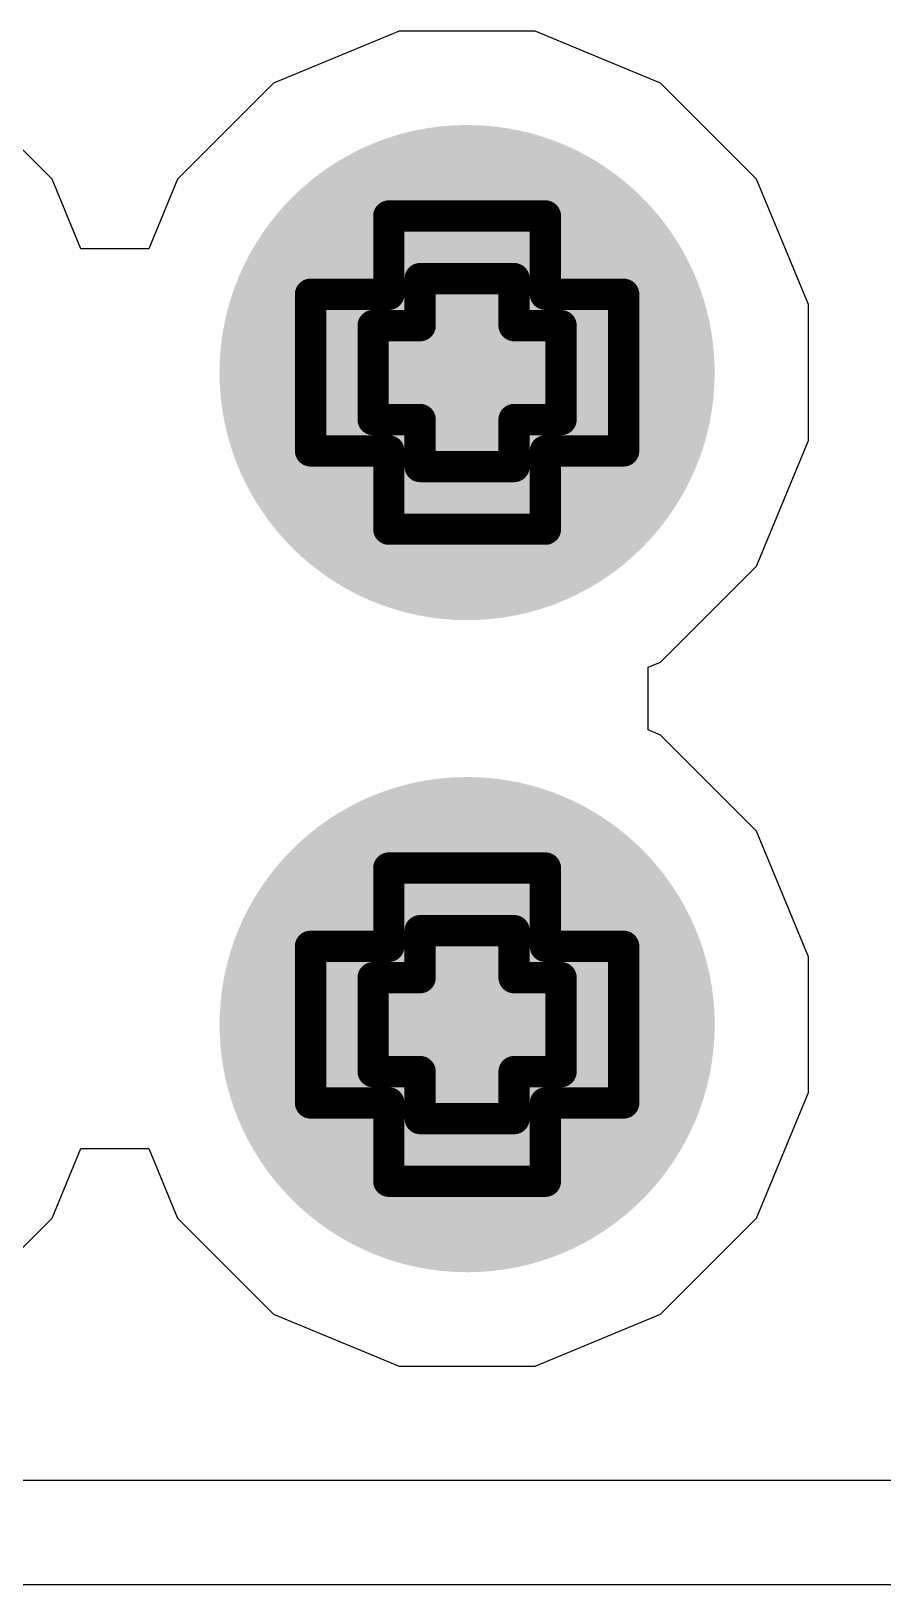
# Model space of a CAD drawing. Header units: inches. Extents: x -4 to 5258, y -4 to 5281.
# Drawn here: x 99.177 to 100.558, y 83.46 to 85.981 of the extents above; entities that cross this region are included whole.
import ezdxf

# ---------------------------------------------------------------- set-up
doc = ezdxf.new("R2010")
doc.units = ezdxf.units.IN
for name, color, linetype in [('Bottom Layer', 5, 'Continuous'), ('Bottom Solder', 6, 'Continuous'), ('Drill Drawing', 1, 'Continuous'), ('Layer 1', 16, 'Continuous'), ('Layer 2', 76, 'Continuous'), ('Top Layer', 1, 'Continuous'), ('Top Solder', 216, 'Continuous'), ('Via Holes', 16, 'Continuous')]:
    doc.layers.add(name, color=color, linetype=linetype)

msp = doc.modelspace()

# ---------------------------------------------------------------- hatches: boundary and pattern name
at = {"layer": 'Bottom Layer'}
h = msp.add_hatch(color=5, dxfattribs=at)
edge = h.paths.add_edge_path()
edge.add_arc((99.8839, 85.4269), 0.3, 0, 360)
h = msp.add_hatch(color=5, dxfattribs=at)
edge = h.paths.add_edge_path()
edge.add_arc((99.8839, 84.3692), 0.3, 0, 360)
at = {"layer": 'Bottom Solder'}
h = msp.add_hatch(color=6, dxfattribs=at)
edge = h.paths.add_edge_path()
edge.add_arc((99.8839, 85.4269), 0.4016, 0, 360)
h = msp.add_hatch(color=6, dxfattribs=at)
edge = h.paths.add_edge_path()
edge.add_arc((99.8839, 84.3692), 0.4016, 0, 360)
at = {"layer": 'Layer 1'}
h = msp.add_hatch(color=16, dxfattribs=at)
edge = h.paths.add_edge_path()
edge.add_arc((99.8839, 85.4269), 0.3, 0, 360)
h = msp.add_hatch(color=16, dxfattribs=at)
edge = h.paths.add_edge_path()
edge.add_arc((99.8839, 84.3692), 0.3, 0, 360)
at = {"layer": 'Layer 2'}
h = msp.add_hatch(color=76, dxfattribs=at)
edge = h.paths.add_edge_path()
edge.add_arc((99.8839, 85.4269), 0.3, 0, 360)
h = msp.add_hatch(color=76, dxfattribs=at)
edge = h.paths.add_edge_path()
edge.add_arc((99.8839, 84.3692), 0.3, 0, 360)
at = {"layer": 'Top Layer'}
h = msp.add_hatch(color=1, dxfattribs=at)
edge = h.paths.add_edge_path()
edge.add_arc((99.8839, 85.4269), 0.3, 0, 360)
h = msp.add_hatch(color=1, dxfattribs=at)
edge = h.paths.add_edge_path()
edge.add_arc((99.8839, 84.3692), 0.3, 0, 360)
at = {"layer": 'Top Solder'}
h = msp.add_hatch(color=216, dxfattribs=at)
edge = h.paths.add_edge_path()
edge.add_arc((99.8839, 85.4269), 0.4016, 0, 360)
h = msp.add_hatch(color=216, dxfattribs=at)
edge = h.paths.add_edge_path()
edge.add_arc((99.8839, 84.3692), 0.4016, 0, 360)
at = {"layer": 'Via Holes'}
h = msp.add_hatch(color=7, dxfattribs=at)
edge = h.paths.add_edge_path()
edge.add_arc((99.8839, 85.4269), 0.15, 0, 360)
h = msp.add_hatch(color=7, dxfattribs=at)
edge = h.paths.add_edge_path()
edge.add_arc((99.8839, 84.3692), 0.15, 0, 360)

# ---------------------------------------------------------------- linework, layer by layer
at = {"layer": 'Bottom Layer'}
for p, q in [((99.7737, 85.9809), (99.57, 85.8965)), ((99.9941, 85.9809), (99.7737, 85.9809)), ((100.1977, 85.8965), (99.9941, 85.9809)), ((99.2105, 85.7407), (99.0547, 85.8965)), ((99.57, 85.8965), (99.4142, 85.7407)), ((100.3535, 85.7407), (100.1977, 85.8965)), ((99.2574, 85.6276), (99.2105, 85.7407)), ((99.4142, 85.7407), (99.3674, 85.6276)), ((100.4379, 85.5371), (100.3535, 85.7407)), ((99.3674, 85.6276), (99.2574, 85.6276)), ((100.4379, 85.3167), (100.4379, 85.5371)), ((100.3535, 85.113), (100.4379, 85.3167)), ((100.1977, 84.9572), (100.3535, 85.113)), ((100.1775, 84.9488), (100.1977, 84.9572)), ((100.1775, 84.8472), (100.1775, 84.9488)), ((100.1977, 84.8388), (100.1775, 84.8472)), ((100.3535, 84.683), (100.1977, 84.8388)), ((100.4379, 84.4794), (100.3535, 84.683)), ((100.4379, 84.259), (100.4379, 84.4794)), ((100.3535, 84.0554), (100.4379, 84.259)), ((99.2105, 84.0554), (99.2574, 84.1685)), ((99.2574, 84.1685), (99.3674, 84.1685)), ((99.3674, 84.1685), (99.4142, 84.0554)), ((99.0547, 83.8995), (99.2105, 84.0554)), ((99.4142, 84.0554), (99.57, 83.8995)), ((100.1977, 83.8995), (100.3535, 84.0554)), ((99.57, 83.8995), (99.7737, 83.8152)), ((99.9941, 83.8152), (100.1977, 83.8995)), ((99.7737, 83.8152), (99.9941, 83.8152))]:
    msp.add_line(p, q, dxfattribs=at)
at = {"layer": 'Drill Drawing'}
for points in [[(99.7569, 85.5539, 0.0508, 0.0508, 0), (99.7569, 85.6809, 0.0508, 0.0508, 0)], [(99.7569, 85.6809, 0.0508, 0.0508, 0), (100.0109, 85.6809, 0.0508, 0.0508, 0)], [(100.0109, 85.5539, 0.0508, 0.0508, 0), (100.0109, 85.6809, 0.0508, 0.0508, 0)], [(99.8077, 85.5031, 0.0508, 0.0508, 0), (99.8077, 85.5793, 0.0508, 0.0508, 0)], [(99.8077, 85.5793, 0.0508, 0.0508, 0), (99.9601, 85.5793, 0.0508, 0.0508, 0)], [(99.9601, 85.5031, 0.0508, 0.0508, 0), (99.9601, 85.5793, 0.0508, 0.0508, 0)], [(99.6299, 85.2999, 0.0508, 0.0508, 0), (99.6299, 85.5539, 0.0508, 0.0508, 0)], [(99.6299, 85.5539, 0.0508, 0.0508, 0), (99.7569, 85.5539, 0.0508, 0.0508, 0)], [(100.0109, 85.5539, 0.0508, 0.0508, 0), (100.1379, 85.5539, 0.0508, 0.0508, 0)], [(100.1379, 85.2999, 0.0508, 0.0508, 0), (100.1379, 85.5539, 0.0508, 0.0508, 0)], [(99.7315, 85.3507, 0.0508, 0.0508, 0), (99.7315, 85.5031, 0.0508, 0.0508, 0)], [(99.7315, 85.5031, 0.0508, 0.0508, 0), (99.8077, 85.5031, 0.0508, 0.0508, 0)], [(99.9601, 85.5031, 0.0508, 0.0508, 0), (100.0363, 85.5031, 0.0508, 0.0508, 0)], [(100.0363, 85.3507, 0.0508, 0.0508, 0), (100.0363, 85.5031, 0.0508, 0.0508, 0)], [(99.7315, 85.3507, 0.0508, 0.0508, 0), (99.8077, 85.3507, 0.0508, 0.0508, 0)], [(99.8077, 85.2745, 0.0508, 0.0508, 0), (99.8077, 85.3507, 0.0508, 0.0508, 0)], [(99.9601, 85.3507, 0.0508, 0.0508, 0), (100.0363, 85.3507, 0.0508, 0.0508, 0)], [(99.9601, 85.2745, 0.0508, 0.0508, 0), (99.9601, 85.3507, 0.0508, 0.0508, 0)], [(99.6299, 85.2999, 0.0508, 0.0508, 0), (99.7569, 85.2999, 0.0508, 0.0508, 0)], [(99.7569, 85.1729, 0.0508, 0.0508, 0), (99.7569, 85.2999, 0.0508, 0.0508, 0)], [(100.0109, 85.2999, 0.0508, 0.0508, 0), (100.1379, 85.2999, 0.0508, 0.0508, 0)], [(100.0109, 85.1729, 0.0508, 0.0508, 0), (100.0109, 85.2999, 0.0508, 0.0508, 0)], [(99.8077, 85.2745, 0.0508, 0.0508, 0), (99.9601, 85.2745, 0.0508, 0.0508, 0)], [(99.7569, 85.1729, 0.0508, 0.0508, 0), (100.0109, 85.1729, 0.0508, 0.0508, 0)], [(99.7569, 84.4962, 0.0508, 0.0508, 0), (99.7569, 84.6232, 0.0508, 0.0508, 0)], [(99.7569, 84.6232, 0.0508, 0.0508, 0), (100.0109, 84.6232, 0.0508, 0.0508, 0)], [(100.0109, 84.4962, 0.0508, 0.0508, 0), (100.0109, 84.6232, 0.0508, 0.0508, 0)], [(99.8077, 84.4454, 0.0508, 0.0508, 0), (99.8077, 84.5216, 0.0508, 0.0508, 0)], [(99.8077, 84.5216, 0.0508, 0.0508, 0), (99.9601, 84.5216, 0.0508, 0.0508, 0)], [(99.9601, 84.4454, 0.0508, 0.0508, 0), (99.9601, 84.5216, 0.0508, 0.0508, 0)], [(99.6299, 84.2422, 0.0508, 0.0508, 0), (99.6299, 84.4962, 0.0508, 0.0508, 0)], [(99.6299, 84.4962, 0.0508, 0.0508, 0), (99.7569, 84.4962, 0.0508, 0.0508, 0)], [(100.0109, 84.4962, 0.0508, 0.0508, 0), (100.1379, 84.4962, 0.0508, 0.0508, 0)], [(100.1379, 84.2422, 0.0508, 0.0508, 0), (100.1379, 84.4962, 0.0508, 0.0508, 0)], [(99.7315, 84.293, 0.0508, 0.0508, 0), (99.7315, 84.4454, 0.0508, 0.0508, 0)], [(99.7315, 84.4454, 0.0508, 0.0508, 0), (99.8077, 84.4454, 0.0508, 0.0508, 0)], [(99.9601, 84.4454, 0.0508, 0.0508, 0), (100.0363, 84.4454, 0.0508, 0.0508, 0)], [(100.0363, 84.293, 0.0508, 0.0508, 0), (100.0363, 84.4454, 0.0508, 0.0508, 0)], [(99.7315, 84.293, 0.0508, 0.0508, 0), (99.8077, 84.293, 0.0508, 0.0508, 0)], [(99.8077, 84.2168, 0.0508, 0.0508, 0), (99.8077, 84.293, 0.0508, 0.0508, 0)], [(99.9601, 84.293, 0.0508, 0.0508, 0), (100.0363, 84.293, 0.0508, 0.0508, 0)], [(99.9601, 84.2168, 0.0508, 0.0508, 0), (99.9601, 84.293, 0.0508, 0.0508, 0)], [(99.6299, 84.2422, 0.0508, 0.0508, 0), (99.7569, 84.2422, 0.0508, 0.0508, 0)], [(99.7569, 84.1152, 0.0508, 0.0508, 0), (99.7569, 84.2422, 0.0508, 0.0508, 0)], [(100.0109, 84.2422, 0.0508, 0.0508, 0), (100.1379, 84.2422, 0.0508, 0.0508, 0)], [(100.0109, 84.1152, 0.0508, 0.0508, 0), (100.0109, 84.2422, 0.0508, 0.0508, 0)], [(99.8077, 84.2168, 0.0508, 0.0508, 0), (99.9601, 84.2168, 0.0508, 0.0508, 0)], [(99.7569, 84.1152, 0.0508, 0.0508, 0), (100.0109, 84.1152, 0.0508, 0.0508, 0)]]:
    msp.add_lwpolyline(points, format="xyseb", dxfattribs=at)
for points in [[(99.7442, 85.6809, 0.0254, 0.0254, 1), (99.7696, 85.6809, 0.0254, 0.0254, 1)], [(99.7442, 85.6809, 0.0254, 0.0254, 1), (99.7696, 85.6809, 0.0254, 0.0254, 1)], [(99.9982, 85.6809, 0.0254, 0.0254, 1), (100.0236, 85.6809, 0.0254, 0.0254, 1)], [(99.9982, 85.6809, 0.0254, 0.0254, 1), (100.0236, 85.6809, 0.0254, 0.0254, 1)], [(99.795, 85.5793, 0.0254, 0.0254, 1), (99.8204, 85.5793, 0.0254, 0.0254, 1)], [(99.795, 85.5793, 0.0254, 0.0254, 1), (99.8204, 85.5793, 0.0254, 0.0254, 1)], [(99.9474, 85.5793, 0.0254, 0.0254, 1), (99.9728, 85.5793, 0.0254, 0.0254, 1)], [(99.9474, 85.5793, 0.0254, 0.0254, 1), (99.9728, 85.5793, 0.0254, 0.0254, 1)], [(99.6172, 85.5539, 0.0254, 0.0254, 1), (99.6426, 85.5539, 0.0254, 0.0254, 1)], [(99.6172, 85.5539, 0.0254, 0.0254, 1), (99.6426, 85.5539, 0.0254, 0.0254, 1)], [(99.7442, 85.5539, 0.0254, 0.0254, 1), (99.7696, 85.5539, 0.0254, 0.0254, 1)], [(99.7442, 85.5539, 0.0254, 0.0254, 1), (99.7696, 85.5539, 0.0254, 0.0254, 1)], [(99.9982, 85.5539, 0.0254, 0.0254, 1), (100.0236, 85.5539, 0.0254, 0.0254, 1)], [(99.9982, 85.5539, 0.0254, 0.0254, 1), (100.0236, 85.5539, 0.0254, 0.0254, 1)], [(100.1252, 85.5539, 0.0254, 0.0254, 1), (100.1506, 85.5539, 0.0254, 0.0254, 1)], [(100.1252, 85.5539, 0.0254, 0.0254, 1), (100.1506, 85.5539, 0.0254, 0.0254, 1)], [(99.7188, 85.5031, 0.0254, 0.0254, 1), (99.7442, 85.5031, 0.0254, 0.0254, 1)], [(99.7188, 85.5031, 0.0254, 0.0254, 1), (99.7442, 85.5031, 0.0254, 0.0254, 1)], [(99.795, 85.5031, 0.0254, 0.0254, 1), (99.8204, 85.5031, 0.0254, 0.0254, 1)], [(99.795, 85.5031, 0.0254, 0.0254, 1), (99.8204, 85.5031, 0.0254, 0.0254, 1)], [(99.9474, 85.5031, 0.0254, 0.0254, 1), (99.9728, 85.5031, 0.0254, 0.0254, 1)], [(99.9474, 85.5031, 0.0254, 0.0254, 1), (99.9728, 85.5031, 0.0254, 0.0254, 1)], [(100.0236, 85.5031, 0.0254, 0.0254, 1), (100.049, 85.5031, 0.0254, 0.0254, 1)], [(100.0236, 85.5031, 0.0254, 0.0254, 1), (100.049, 85.5031, 0.0254, 0.0254, 1)], [(99.7188, 85.3507, 0.0254, 0.0254, 1), (99.7442, 85.3507, 0.0254, 0.0254, 1)], [(99.7188, 85.3507, 0.0254, 0.0254, 1), (99.7442, 85.3507, 0.0254, 0.0254, 1)], [(99.795, 85.3507, 0.0254, 0.0254, 1), (99.8204, 85.3507, 0.0254, 0.0254, 1)], [(99.795, 85.3507, 0.0254, 0.0254, 1), (99.8204, 85.3507, 0.0254, 0.0254, 1)], [(99.9474, 85.3507, 0.0254, 0.0254, 1), (99.9728, 85.3507, 0.0254, 0.0254, 1)], [(99.9474, 85.3507, 0.0254, 0.0254, 1), (99.9728, 85.3507, 0.0254, 0.0254, 1)], [(100.0236, 85.3507, 0.0254, 0.0254, 1), (100.049, 85.3507, 0.0254, 0.0254, 1)], [(100.0236, 85.3507, 0.0254, 0.0254, 1), (100.049, 85.3507, 0.0254, 0.0254, 1)], [(99.6172, 85.2999, 0.0254, 0.0254, 1), (99.6426, 85.2999, 0.0254, 0.0254, 1)], [(99.6172, 85.2999, 0.0254, 0.0254, 1), (99.6426, 85.2999, 0.0254, 0.0254, 1)], [(99.7442, 85.2999, 0.0254, 0.0254, 1), (99.7696, 85.2999, 0.0254, 0.0254, 1)], [(99.7442, 85.2999, 0.0254, 0.0254, 1), (99.7696, 85.2999, 0.0254, 0.0254, 1)], [(99.9982, 85.2999, 0.0254, 0.0254, 1), (100.0236, 85.2999, 0.0254, 0.0254, 1)], [(99.9982, 85.2999, 0.0254, 0.0254, 1), (100.0236, 85.2999, 0.0254, 0.0254, 1)], [(100.1252, 85.2999, 0.0254, 0.0254, 1), (100.1506, 85.2999, 0.0254, 0.0254, 1)], [(100.1252, 85.2999, 0.0254, 0.0254, 1), (100.1506, 85.2999, 0.0254, 0.0254, 1)], [(99.795, 85.2745, 0.0254, 0.0254, 1), (99.8204, 85.2745, 0.0254, 0.0254, 1)], [(99.795, 85.2745, 0.0254, 0.0254, 1), (99.8204, 85.2745, 0.0254, 0.0254, 1)], [(99.9474, 85.2745, 0.0254, 0.0254, 1), (99.9728, 85.2745, 0.0254, 0.0254, 1)], [(99.9474, 85.2745, 0.0254, 0.0254, 1), (99.9728, 85.2745, 0.0254, 0.0254, 1)], [(99.7442, 85.1729, 0.0254, 0.0254, 1), (99.7696, 85.1729, 0.0254, 0.0254, 1)], [(99.7442, 85.1729, 0.0254, 0.0254, 1), (99.7696, 85.1729, 0.0254, 0.0254, 1)], [(99.9982, 85.1729, 0.0254, 0.0254, 1), (100.0236, 85.1729, 0.0254, 0.0254, 1)], [(99.9982, 85.1729, 0.0254, 0.0254, 1), (100.0236, 85.1729, 0.0254, 0.0254, 1)], [(99.7442, 84.6232, 0.0254, 0.0254, 1), (99.7696, 84.6232, 0.0254, 0.0254, 1)], [(99.7442, 84.6232, 0.0254, 0.0254, 1), (99.7696, 84.6232, 0.0254, 0.0254, 1)], [(99.9982, 84.6232, 0.0254, 0.0254, 1), (100.0236, 84.6232, 0.0254, 0.0254, 1)], [(99.9982, 84.6232, 0.0254, 0.0254, 1), (100.0236, 84.6232, 0.0254, 0.0254, 1)], [(99.795, 84.5216, 0.0254, 0.0254, 1), (99.8204, 84.5216, 0.0254, 0.0254, 1)], [(99.795, 84.5216, 0.0254, 0.0254, 1), (99.8204, 84.5216, 0.0254, 0.0254, 1)], [(99.9474, 84.5216, 0.0254, 0.0254, 1), (99.9728, 84.5216, 0.0254, 0.0254, 1)], [(99.9474, 84.5216, 0.0254, 0.0254, 1), (99.9728, 84.5216, 0.0254, 0.0254, 1)], [(99.6172, 84.4962, 0.0254, 0.0254, 1), (99.6426, 84.4962, 0.0254, 0.0254, 1)], [(99.6172, 84.4962, 0.0254, 0.0254, 1), (99.6426, 84.4962, 0.0254, 0.0254, 1)], [(99.7442, 84.4962, 0.0254, 0.0254, 1), (99.7696, 84.4962, 0.0254, 0.0254, 1)], [(99.7442, 84.4962, 0.0254, 0.0254, 1), (99.7696, 84.4962, 0.0254, 0.0254, 1)], [(99.9982, 84.4962, 0.0254, 0.0254, 1), (100.0236, 84.4962, 0.0254, 0.0254, 1)], [(99.9982, 84.4962, 0.0254, 0.0254, 1), (100.0236, 84.4962, 0.0254, 0.0254, 1)], [(100.1252, 84.4962, 0.0254, 0.0254, 1), (100.1506, 84.4962, 0.0254, 0.0254, 1)], [(100.1252, 84.4962, 0.0254, 0.0254, 1), (100.1506, 84.4962, 0.0254, 0.0254, 1)], [(99.7188, 84.4454, 0.0254, 0.0254, 1), (99.7442, 84.4454, 0.0254, 0.0254, 1)], [(99.7188, 84.4454, 0.0254, 0.0254, 1), (99.7442, 84.4454, 0.0254, 0.0254, 1)], [(99.795, 84.4454, 0.0254, 0.0254, 1), (99.8204, 84.4454, 0.0254, 0.0254, 1)], [(99.795, 84.4454, 0.0254, 0.0254, 1), (99.8204, 84.4454, 0.0254, 0.0254, 1)], [(99.9474, 84.4454, 0.0254, 0.0254, 1), (99.9728, 84.4454, 0.0254, 0.0254, 1)], [(99.9474, 84.4454, 0.0254, 0.0254, 1), (99.9728, 84.4454, 0.0254, 0.0254, 1)], [(100.0236, 84.4454, 0.0254, 0.0254, 1), (100.049, 84.4454, 0.0254, 0.0254, 1)], [(100.0236, 84.4454, 0.0254, 0.0254, 1), (100.049, 84.4454, 0.0254, 0.0254, 1)], [(99.7188, 84.293, 0.0254, 0.0254, 1), (99.7442, 84.293, 0.0254, 0.0254, 1)], [(99.7188, 84.293, 0.0254, 0.0254, 1), (99.7442, 84.293, 0.0254, 0.0254, 1)], [(99.795, 84.293, 0.0254, 0.0254, 1), (99.8204, 84.293, 0.0254, 0.0254, 1)], [(99.795, 84.293, 0.0254, 0.0254, 1), (99.8204, 84.293, 0.0254, 0.0254, 1)], [(99.9474, 84.293, 0.0254, 0.0254, 1), (99.9728, 84.293, 0.0254, 0.0254, 1)], [(99.9474, 84.293, 0.0254, 0.0254, 1), (99.9728, 84.293, 0.0254, 0.0254, 1)], [(100.0236, 84.293, 0.0254, 0.0254, 1), (100.049, 84.293, 0.0254, 0.0254, 1)], [(100.0236, 84.293, 0.0254, 0.0254, 1), (100.049, 84.293, 0.0254, 0.0254, 1)], [(99.6172, 84.2422, 0.0254, 0.0254, 1), (99.6426, 84.2422, 0.0254, 0.0254, 1)], [(99.6172, 84.2422, 0.0254, 0.0254, 1), (99.6426, 84.2422, 0.0254, 0.0254, 1)], [(99.7442, 84.2422, 0.0254, 0.0254, 1), (99.7696, 84.2422, 0.0254, 0.0254, 1)], [(99.7442, 84.2422, 0.0254, 0.0254, 1), (99.7696, 84.2422, 0.0254, 0.0254, 1)], [(99.9982, 84.2422, 0.0254, 0.0254, 1), (100.0236, 84.2422, 0.0254, 0.0254, 1)], [(99.9982, 84.2422, 0.0254, 0.0254, 1), (100.0236, 84.2422, 0.0254, 0.0254, 1)], [(100.1252, 84.2422, 0.0254, 0.0254, 1), (100.1506, 84.2422, 0.0254, 0.0254, 1)], [(100.1252, 84.2422, 0.0254, 0.0254, 1), (100.1506, 84.2422, 0.0254, 0.0254, 1)], [(99.795, 84.2168, 0.0254, 0.0254, 1), (99.8204, 84.2168, 0.0254, 0.0254, 1)], [(99.795, 84.2168, 0.0254, 0.0254, 1), (99.8204, 84.2168, 0.0254, 0.0254, 1)], [(99.9474, 84.2168, 0.0254, 0.0254, 1), (99.9728, 84.2168, 0.0254, 0.0254, 1)], [(99.9474, 84.2168, 0.0254, 0.0254, 1), (99.9728, 84.2168, 0.0254, 0.0254, 1)], [(99.7442, 84.1152, 0.0254, 0.0254, 1), (99.7696, 84.1152, 0.0254, 0.0254, 1)], [(99.7442, 84.1152, 0.0254, 0.0254, 1), (99.7696, 84.1152, 0.0254, 0.0254, 1)], [(99.9982, 84.1152, 0.0254, 0.0254, 1), (100.0236, 84.1152, 0.0254, 0.0254, 1)], [(99.9982, 84.1152, 0.0254, 0.0254, 1), (100.0236, 84.1152, 0.0254, 0.0254, 1)]]:
    msp.add_lwpolyline(points, format="xyseb", close=True, dxfattribs=at)
at = {"layer": 'Layer 1'}
for p, q in [((99.7737, 85.9809), (99.57, 85.8965)), ((99.9941, 85.9809), (99.7737, 85.9809)), ((100.1977, 85.8965), (99.9941, 85.9809)), ((99.2105, 85.7407), (99.0547, 85.8965)), ((99.57, 85.8965), (99.4142, 85.7407)), ((100.3535, 85.7407), (100.1977, 85.8965)), ((99.2574, 85.6276), (99.2105, 85.7407)), ((99.4142, 85.7407), (99.3674, 85.6276)), ((100.4379, 85.5371), (100.3535, 85.7407)), ((99.3674, 85.6276), (99.2574, 85.6276)), ((100.4379, 85.3167), (100.4379, 85.5371)), ((100.3535, 85.113), (100.4379, 85.3167)), ((100.1977, 84.9572), (100.3535, 85.113)), ((100.1775, 84.9488), (100.1977, 84.9572)), ((100.1775, 84.8472), (100.1775, 84.9488)), ((100.1977, 84.8388), (100.1775, 84.8472)), ((100.3535, 84.683), (100.1977, 84.8388)), ((100.4379, 84.4794), (100.3535, 84.683)), ((100.4379, 84.259), (100.4379, 84.4794)), ((100.3535, 84.0554), (100.4379, 84.259)), ((99.2105, 84.0554), (99.2574, 84.1685)), ((99.2574, 84.1685), (99.3674, 84.1685)), ((99.3674, 84.1685), (99.4142, 84.0554)), ((99.0547, 83.8995), (99.2105, 84.0554)), ((99.4142, 84.0554), (99.57, 83.8995)), ((100.1977, 83.8995), (100.3535, 84.0554)), ((99.57, 83.8995), (99.7737, 83.8152)), ((99.9941, 83.8152), (100.1977, 83.8995)), ((99.7737, 83.8152), (99.9941, 83.8152))]:
    msp.add_line(p, q, dxfattribs=at)
at = {"layer": 'Layer 2'}
msp.add_line((101.202, 83.4604), (96.5078, 83.4604), dxfattribs=at)
at = {"layer": 'Top Layer'}
msp.add_line((101.202, 83.63), (97.5238, 83.63), dxfattribs=at)

doc.saveas('drawing.dxf')
